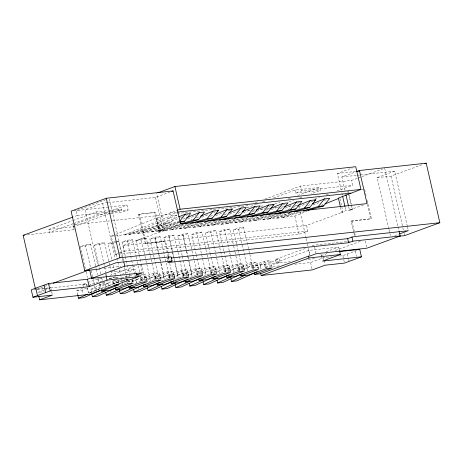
<?xml version="1.0" encoding="UTF-8"?>
<svg xmlns="http://www.w3.org/2000/svg" width="463" height="463" viewBox="0 0 463 463"><rect width="100%" height="100%" fill="white"/><g stroke="black" fill="none" stroke-linecap="round" stroke-linejoin="round"><path stroke-width="0.35" stroke-dasharray="2.31 1.74" d="M123.98 235.013L165.372 223.276L171.426 215.671L176.71 215.092L170.656 222.697L129.27 234.434L123.98 235.013L171.426 215.671M77.738 294.867L76.806 290.81L82.657 288.16M76.806 290.81L82.09 290.226L87.941 287.581M91.489 292.662L90.719 289.282L103.064 283.692L108.348 283.113L107.838 280.74M90.719 289.282L96.003 288.704L108.348 283.113M89.417 293.31L98.393 289.242L103.677 288.663M104.626 287.755L116.971 282.164L122.255 281.585L113.175 241.779L116.473 241.42M120.484 285.347L130.879 280.642L136.168 280.063L135.815 278.385M130.971 282.418L136.168 280.063M135.046 283.53L144.792 279.114L150.076 278.535L140.989 238.729L146.279 238.15L150.087 254.789M144.23 281.186L150.076 278.535M148.305 282.297L158.699 277.592L163.983 277.013L159.492 257.393M158.138 279.658L163.983 277.013M161.564 281.07L172.606 276.064L177.896 275.485L174.684 261.473M172.699 277.841L177.896 275.485M175.471 279.542L186.52 274.542L191.804 273.963L188.597 259.946M185.958 276.608L191.804 273.963M190.033 277.725L200.427 273.014L205.711 272.435L196.63 232.629L201.914 232.05L205.722 248.689M200.514 274.791L205.711 272.435M203.292 276.492L214.34 271.492L219.624 270.913L210.538 231.106L215.822 230.528L219.636 247.161M213.125 273.853L219.624 270.913M217.199 274.97L228.247 269.964L233.531 269.385L224.445 229.579L229.735 229L234.816 251.183M227.686 272.036L233.531 269.385M233.063 272.562L242.155 268.442L247.445 267.863L238.358 228.056L243.642 227.478L252.925 267.874A3.843 2.639 83.7 0 1 253.041 268.598M242.242 270.213L247.445 267.863M339.952 198.673L343.019 212.071L306.57 225.458L307.849 231.037L299.052 234.266L115.449 254.401L111.27 236.171L115.293 234.556M115.964 234.284L156.187 218.096L157.576 217.946L176.756 210.462M129.27 234.434L176.71 215.092M129.218 234.203L137.841 233.259L177.977 217.106M179.737 222.541L143.177 232.906L179.916 217.876M180.587 217.604L182.59 216.8M185.935 215.451L187.943 214.641M143.125 232.681L151.748 231.731L178.504 220.967M183.192 219.08L185.866 218.004M179.852 224.925L157.084 231.384L179.112 222.269M187.804 218.773L195.832 215.544M157.032 231.153L165.661 230.209L179.708 224.555M191.08 219.977L192.417 219.439M196.428 217.824L199.773 216.481M193.76 223.403L170.997 229.856L182.318 225.053M201.718 217.245L209.073 214.282M213.756 212.401L215.092 211.863M170.945 229.631L179.569 228.681L190.941 224.109M210.341 216.302L213.686 214.954M206.29 222.269L184.905 228.334L196.225 223.531M215.625 215.723L223.652 212.488M227.663 210.873L229.671 210.069M184.853 228.103L193.476 227.159L205.52 222.315M224.248 214.774L228.265 213.159M220.892 220.544L198.812 226.806L210.804 221.731M229.532 214.195L237.56 210.966M241.576 209.351L242.913 208.813M198.76 226.581L207.389 225.631L218.756 221.059M232.808 215.405L234.145 214.867M238.156 213.252L242.172 211.637M235.488 218.825L212.725 225.278L224.046 220.475M243.445 212.673L250.801 209.71M255.483 207.823L256.82 207.285M212.673 225.053L221.297 224.109L233.335 219.265M252.069 211.724L255.414 210.381M248.018 217.691L226.633 223.756L238.624 218.681M256.681 211.417L265.38 207.916M269.391 206.301L271.399 205.491M226.581 223.531L235.204 222.581L247.248 217.737M265.976 210.202L269.993 208.587M262.619 215.972L240.546 222.228L252.532 217.159M271.26 209.623L279.287 206.388M282.633 205.045L284.641 204.235M240.494 222.003L249.117 221.059L260.49 216.481M279.884 208.674L283.229 207.331M277.904 214.056L254.453 220.706L265.774 215.903M285.173 208.095L292.529 205.132M297.211 203.251L299.22 202.441M254.401 220.481L263.025 219.531L275.063 214.687M287.778 209.571L289.78 208.767M293.125 207.418L297.142 205.804M290.434 212.922L268.361 219.178L279.015 214.647M298.409 206.839L306.437 203.61M311.124 201.723L313.127 200.919M268.308 218.953L276.932 218.009L289.641 212.893M307.704 205.624L311.049 204.281M305.036 211.197L282.274 217.656L294.931 212.314M312.988 205.045L320.35 202.082M324.36 200.467L326.369 199.663M282.222 217.431L294.879 216.042L306.946 211.186M321.021 205.52L323.701 204.438M339.356 256.027L342.828 255.645L356.539 250.57M105.882 199.709L76.088 210.653L77.194 215.486L73.82 216.73M107.613 202.649L102.612 203.193L85.018 209.658L98.011 266.375M72.975 223.745L49.425 232.391L48.748 229.416L72.292 220.77M72.963 220.521L96.507 211.875L107.995 210.613M73.646 223.496L97.189 214.849L110.113 213.431M73.629 224.671L126.995 205.068L128.106 209.907L122.22 212.066L110.831 213.356M48.748 229.416L73.629 226.685L108.718 213.802M109.395 213.553L121.543 209.091L122.22 212.066M108.33 202.568L155.47 197.4L169.684 192.18M168.167 252.844L165.523 241.292L145.295 243.706L138.564 214.317L155.452 212.274L159.718 230.875L158.959 231.153L154.7 212.552L155.452 212.274M85.302 268.401L80.325 246.675L85.354 244.829L90.638 244.25L95.563 265.739M90.638 244.25L85.614 246.096L80.325 246.675M100.812 273.882L94.238 245.153L99.261 243.306L104.551 242.728L108.996 262.139M104.551 242.728L99.522 244.574L94.238 245.153M111.676 259.043L108.145 243.625L113.175 241.779M116.572 241.894L113.429 243.046L108.145 243.625M117.203 241.663L118.459 241.2L122.267 257.839M125.265 256.114L122.053 242.103L127.082 240.256L132.366 239.678L136.18 256.311M132.366 239.678L127.342 241.524L122.053 242.103M159.718 230.875L163.051 230.505L179.297 224.543M139.172 254.592L135.966 240.575L140.989 238.729M115.449 254.401L124.246 251.166L122.967 245.587L159.417 232.2L165.083 230.481L156.563 193.279M146.279 238.15L141.25 239.996L135.966 240.575M154.046 257.272L149.873 239.053L154.902 237.206L160.186 236.628L166.061 262.278M149.873 239.053L155.157 238.474L160.186 236.628M247.89 205.393L246.542 205.885L179.112 213.281M255.321 202.661L258.701 201.422M264.778 199.188L300.585 186.039L351.492 180.454L357.586 178.214M145.295 243.706L165.523 241.292M341.208 190.148L337.382 173.451L352.459 167.919M169.076 260.652L163.78 237.525L168.81 235.679L174.094 235.1L177.908 251.739M256.635 204.195L247.219 207.655L249.349 207.418M262.689 201.972L266.051 200.734M273.454 198.019L294.977 190.114L319.864 187.382L320.541 190.362L311.124 193.818M163.78 237.525L169.07 236.946L174.094 235.1M182.185 255.622L177.694 236.003L182.717 234.156L188.007 233.578L191.815 250.211M247.902 210.63L251.953 210.248M294.977 190.114L295.66 193.088L301.691 190.872L352.603 185.293L351.492 180.454M344.923 190.345L341.856 176.964L355.393 171.993M177.694 236.003L182.978 235.424L188.007 233.578M36.942 289.155L47.747 285.185M48.424 284.936L50.45 284.189M196.098 254.094L191.601 234.475L196.63 232.629M274.791 203.94L280.173 201.961M288.246 198.997L290.938 198.008M297.663 195.536L319.864 187.382M201.914 232.05L196.885 233.896L191.601 234.475M43.985 290.151L37.914 292.379L44.309 291.678M44.662 289.902L50.733 287.673L51.509 291.053M288.924 201.972L293.635 200.242M299.688 198.019L303.051 196.787M208.72 246.964L205.508 232.953L210.538 231.106M358.264 177.966L382.646 169.012M215.822 230.528L210.798 232.374L205.508 232.953M223.913 251.044L219.421 231.425L224.445 229.579M229.735 229L224.705 230.846L219.421 231.425M83.415 287.39L82.732 284.415L87.322 282.731M87.976 282.488L97.815 278.876L101.831 278.437L103.834 277.702M314.771 199.188L319.499 197.446M326.253 194.969L328.956 193.974M337.064 190.999L352.603 185.293M236.541 243.914L233.329 229.903L238.358 228.056M50.646 287.998L86.749 283.975L87.501 287.268M109.841 275.497L136.539 265.687M388.822 228.745L377.119 177.63L394.713 171.165L407.382 226.488M243.642 227.478L238.613 229.324L233.329 229.903M88.659 285.463L98.497 281.851L101.843 281.487M109.013 278.905L111.722 277.91L117.561 277.273L119.113 284.033M109.181 278.963L115.183 276.758M121.856 274.31L135.19 269.408L135.989 272.898M167.635 261.873L166.859 258.458L168.075 258.013M377.119 177.63L391.027 176.108L422.835 164.423M102.832 282.609L106.733 281.249M114.859 278.269L117.561 277.273M108.811 286.232L108.035 282.852L115.478 280.115M121.572 277.881L125.629 276.388L131.475 275.745L127.412 277.239M121.323 279.473L113.597 282.239L114.344 284.236M86.5 284.068L88.456 292.622L87.652 287.922M126.578 279.021L90.256 292.361L90.54 293.6M134.652 276.052L137.343 275.068M122.718 284.704L121.943 281.325L128.714 278.842M139.294 276.457L145.382 274.223L147.084 281.66M136.626 283.182L135.856 279.802L153.45 273.338L159.289 272.695L160.997 280.138M147.078 280.943A3.843 2.639 83.7 0 0 146.939 279.496L146.447 277.343L141.418 279.189L159.289 272.695M150.382 280.977L149.763 278.275L167.357 271.81L173.203 271.173L174.904 278.61M160.985 279.415A3.843 2.639 83.7 0 0 160.846 277.974L160.354 275.821L155.07 276.399L149.763 278.275M150.244 255.483L155.325 277.667L160.354 275.821M155.325 277.667L173.203 271.173M164.29 279.455L163.671 276.752L181.27 270.288L187.11 269.645L188.817 277.088M163.671 276.752L168.978 274.872L174.262 274.293L174.759 276.446A3.843 2.639 83.7 0 1 174.892 277.893M340.502 207.285L341.63 212.222L345.902 210.653L352.777 209.704L351.672 204.883M166.217 262.967L169.238 276.139L174.262 274.293M169.238 276.139L187.11 269.645M348.633 206.55L349.438 210.069L363.652 204.849M178.353 278.604L177.584 275.225L195.178 268.76L201.017 268.123L202.725 275.56M177.584 275.225L182.885 273.349L188.175 272.771L188.667 274.924A3.843 2.639 83.7 0 1 188.806 276.365M178.064 252.433L183.145 274.617L188.175 272.771M183.145 274.617L201.017 268.123M192.11 276.405L191.491 273.697L209.085 267.238L214.93 266.595L216.632 274.038M214.93 266.595L197.053 273.089L197.799 275.086M206.018 274.877L205.398 272.175L222.998 265.71L228.838 265.073L230.545 272.51M228.838 265.073L210.966 271.567L211.707 273.564M353.801 232.686L351.157 221.135L371.384 218.721L366.899 199.131M220.087 274.032L219.312 270.647L236.906 264.188L242.751 263.545L244.452 270.988M230.533 271.793A3.843 2.639 83.7 0 0 230.395 270.346L229.903 268.193L224.873 270.039L242.751 263.545M233.838 271.827L233.219 269.125L250.813 262.66L256.658 262.023L258.36 269.46M351.157 221.135L371.384 218.721M244.441 270.265A3.843 2.639 83.7 0 0 244.302 268.824L243.81 266.665L238.781 268.517L256.658 262.023M247.902 270.982L247.126 267.597L264.726 261.138L270.566 260.495L272.273 267.938M258.348 268.743A3.843 2.639 83.7 0 0 258.215 267.296L257.717 265.143L252.694 266.989L270.566 260.495M260.993 268.986L260.084 265.033L264.356 264.5L279.438 258.962L280.121 261.936L265.039 267.475L264.356 264.5M280.121 261.936L276.104 262.376L275.421 259.402L305.458 248.371M312.131 245.917L314.134 245.182L347.117 241.57M276.104 262.376L308.78 250.373L338.673 247.097L339.292 249.806M326.114 251.71L338.673 247.097M314.371 258.209L310.997 259.454L305.979 260.003M321.131 255.732L327.208 253.498M335.316 250.518L360.312 241.339M294.896 264.205L310.54 262.486L323.359 257.781L331.705 256.867M394.812 235.661L398.869 234.168M137.841 233.259L179.279 221.748M151.748 231.731L179.395 224.138M165.661 230.209L188.476 223.982M179.569 228.681L203.072 222.257M193.476 227.159L215.602 221.129M207.389 225.631L230.204 219.404M221.297 224.109L242.734 218.27M235.204 222.581L258.024 216.354M249.117 221.059L272.62 214.635M263.025 219.531L285.15 213.501M276.932 218.009L299.752 211.782M108.712 210.538L121.543 209.091M337.382 173.451L355.295 171.489M341.856 176.964L356.857 175.321M357.569 175.24L359.716 175.002M360.428 174.927L394.713 171.165M73.889 210.879L126.995 205.068M77.194 215.486L110.177 211.869M110.894 211.794L128.106 209.907M295.66 193.088L320.541 190.362M138.564 214.317L154.7 212.552M361.794 189.842L363.195 189.691M170.054 212.922L176.513 212.216M75.104 224.682L111.687 220.672M112.405 220.596L178.394 213.356M260.727 206.174L264.28 205.786M27.45 234.868L74.311 229.665L73.629 226.685M252.665 210.173L255.721 209.774M260.698 209.23L264.251 208.836M267.093 208.524L269.941 208.211M273.459 207.893L278.483 207.343M281.348 207.03L283.501 206.793M288.518 206.243L292.101 205.85M294.972 205.531L298.554 205.138M165.372 223.276L170.656 222.697M111.27 236.171L123.928 234.782M349.438 210.069L352.777 209.704M137.893 233.485L143.177 232.906M151.8 231.963L157.084 231.384M158.959 231.153L165.083 230.481M165.713 230.435L170.997 229.856M179.621 228.913L184.905 228.334M193.528 227.385L198.812 226.806M207.441 225.863L212.725 225.278M221.349 224.335L226.633 223.756M235.256 222.813L240.546 222.228M249.169 221.285L254.453 220.706M263.077 219.763L268.361 219.178M276.984 218.235L282.274 217.656M341.63 212.222L343.019 212.071M117.139 241.345L118.459 241.2M122.967 245.587L306.57 225.458M124.246 251.166L307.849 231.037M166.859 258.458L169.724 258.146M103.972 268.227L121.184 266.341M347.835 241.489L350.699 241.177M110.993 272.065L135.19 269.408M275.421 259.402L279.438 258.962M140.839 274.721L145.382 274.223M34.042 289.502L45.171 288.281M45.866 288.206L50.733 287.673M113.342 280.972L118.626 280.393L119.118 282.552L113.834 283.13L113.279 280.856M128.569 279.305L121.943 281.325M146.447 277.343L141.157 277.922L135.856 279.802M196.798 271.822L202.082 271.243L202.574 273.396A3.843 2.639 83.7 0 1 202.713 274.843M210.706 270.299L215.989 269.721L216.487 271.874A3.843 2.639 83.7 0 1 216.62 273.315M224.613 268.772L229.903 268.193M243.81 266.665L238.526 267.249L233.219 269.125M257.717 265.143L252.433 265.721L247.126 267.597M82.732 284.415L86.749 283.975M37.023 289.491L49.929 288.079M260.084 265.033L290.203 261.734M99.69 283.767L101.362 289.821M191.491 273.697L188.91 261.19M89.151 285.214L91.136 285M98.393 289.242A3.843 2.639 83.7 0 0 99.927 284.652L105.211 284.074L104.719 281.921M127.742 281.602L133.031 281.024A3.843 2.639 83.7 0 1 133.165 282.471M140.463 275.028L141.655 280.08L146.939 279.496M155.07 276.399L155.562 278.552L160.846 277.974M168.978 274.872L169.47 277.03L174.759 276.446M182.885 273.349L183.383 275.502L188.667 274.924M194.2 260.611L197.29 273.98L202.574 273.396M208.107 259.089L211.197 272.452L216.487 271.874M222.014 257.561L225.111 270.93L230.395 270.346M235.927 256.039L239.018 269.402L244.302 268.824M252.925 267.874L258.215 267.296M265.039 267.475L279.258 265.918M88.456 292.622L94.487 291.962M407.544 227.188L408.343 230.69M391.027 176.108L403.377 230.024M404.176 233.526L404.656 235.626M384.678 168.266L397.943 226.199M398.105 226.899L398.903 230.389M388.984 229.445L390.587 236.448M364.653 189.338L366.094 195.635M367.263 204.305L370.631 218.999M365.342 240.916L366.702 246.843M348.517 191.103L348.836 192.481M349.467 195.236L351.515 204.195M347.765 191.381L348.078 192.758M348.24 193.447L352.025 209.982M351.909 220.857L354.554 232.409M354.71 233.086L355.335 235.806M353.958 233.364L354.733 236.761M355.243 251.044L356.487 256.456M341.844 192.932L342.643 196.41M345.126 207.262L345.902 210.653M347.354 253.984L348.442 258.719M348.593 259.396L349.061 261.421M342.828 255.645L344.536 263.082M323.359 257.781L323.822 259.807M323.978 260.484L324.904 264.541M320.981 254.332L321.287 255.68M321.444 256.357L322.219 259.743M300.585 186.039L301.691 190.872M314.585 247.161L315.94 253.082M298.878 206.533L299.353 208.622M300.151 212.106L306.055 237.866M306.211 238.561L307.328 243.44M307.49 244.134L308.283 247.612M308.445 248.313L310.036 255.275M308.78 250.373L309.897 255.258M310.54 262.486L312.241 269.929M294.879 216.042L299.052 234.266M264.726 261.138L266.428 268.575M260.339 264.94L261.242 268.893M252.972 266.96L253.435 268.986M250.813 262.66L252.52 270.103M236.697 244.614L237.826 249.522M237.982 250.223L238.786 253.724M238.949 254.424L242.155 268.442M239.064 268.482L239.684 271.191M234.972 251.878L235.765 255.344M236.906 264.188L238.613 271.625M224.075 251.745L228.247 269.964M225.151 270.01L225.614 272.036M219.792 247.855L221.858 256.867M222.998 265.71L224.7 273.153M208.882 247.664L210.005 252.572M210.167 253.273L210.966 256.774M211.128 257.474L214.34 271.492M205.885 249.383L206.996 254.233M207.152 254.928L207.951 258.395M209.085 267.238L210.792 274.675M196.254 254.795L200.427 273.014M191.977 250.905L193.088 255.761M193.245 256.45L194.038 259.917M195.178 268.76L196.879 276.203M182.717 234.156L186.531 250.796M186.687 251.484L187.799 256.34M187.961 257.034L188.754 260.495M182.978 235.424L187.469 255.044M187.631 255.744L188.435 259.245M182.347 256.323L183.151 259.824M183.307 260.524L186.52 274.542M183.423 274.582L183.886 276.614M181.27 270.288L182.972 277.725M168.81 235.679L172.618 252.318M172.78 253.012L177.861 275.196M169.07 236.946L172.277 250.963M172.439 251.664L174.522 260.773M155.47 197.4L163.051 230.505M168.324 253.521L169.105 256.919M169.718 263.453L172.606 276.064M157.576 217.946L160.806 232.05M156.187 218.096L159.417 232.2M169.516 276.11L169.979 278.136M167.357 271.81L169.064 279.253M154.902 237.206L158.711 253.846M158.873 254.534L160.777 262.857M160.933 263.545L163.948 276.718M155.157 238.474L158.369 252.485M158.531 253.186L159.33 256.693M154.208 257.972L158.699 277.592M155.603 277.632L156.072 279.664M153.45 273.338L155.151 280.775M139.322 214.045L146.053 243.428M139.334 255.292L141.099 263.001M141.261 263.702L144.792 279.114M140.694 264.877L142.349 272.117M141.695 279.16L142.158 281.186M136.336 257.006L136.811 259.089M137.447 261.861L139.832 272.256M139.542 274.86L141.244 282.303M138.663 288.189L138.969 289.537M127.082 240.256L131.515 259.743M131.671 260.443L135.653 277.69M118.759 209.432L119.442 212.407M132.534 278.871L133.031 281.024M132.401 279.802L133.176 283.188M125.427 256.815L126.225 260.322M126.387 261.022L129.113 272.933M129.275 273.633L129.918 276.434M109.43 199.165L123.656 261.282M122.429 258.533L123.06 261.306M124.489 267.545L127.62 281.064M125.629 276.388L126.098 278.413M126.249 279.091L127.337 283.825M102.612 203.193L115.125 257.81M113.122 265.351L113.921 268.853M114.083 269.553L116.971 282.164M109.152 262.828L109.789 265.6M109.945 266.294L111.849 274.617M111.722 277.91L113.423 285.353M96.507 211.875L97.189 214.849M110.842 291.239L111.149 292.587M99.261 243.306L106.102 273.303M106.258 274.003L106.745 276.104M105.61 274.038L106.079 276.07M101.779 278.084L102.74 282.291M95.719 266.433L96.194 268.517M96.356 269.206L97.624 274.756M98.416 278.217L99.215 281.683M99.678 283.576L99.927 284.652M97.815 278.876L98.497 281.851M96.003 288.704L97.085 293.438M85.354 244.829L90.592 267.707M91.228 270.623L92.675 276.932M92.814 277.412L94.278 283.935M94.435 285.729L95.673 291.14M86.101 271.903L87.385 277.511M72.951 224.92L74.057 229.758M82.09 290.226L83.022 294.289M51.665 291.731L52.435 295.11M239.018 269.402A3.843 2.639 83.7 0 1 239.157 270.849M225.111 270.93A3.843 2.639 83.7 0 1 225.226 271.648M211.197 272.452A3.843 2.639 83.7 0 1 211.336 273.899M197.29 273.98A3.843 2.639 83.7 0 1 197.406 274.698M183.383 275.502A3.843 2.639 83.7 0 1 183.498 276.22M169.47 277.03A3.843 2.639 83.7 0 1 169.608 278.471M155.562 278.552A3.843 2.639 83.7 0 1 155.678 279.27M141.655 280.08A3.843 2.639 83.7 0 1 141.771 280.798M127.857 282.32A3.843 2.639 83.7 0 1 127.881 283.049M113.834 283.13A3.843 2.639 83.7 0 1 113.95 283.848M105.211 284.074A3.843 2.639 83.7 0 1 104.129 288.385"/><path stroke-width="0.69" d="M179.713 221.204L185.333 214.143L190.617 213.565L184.563 221.169L179.737 222.541M180.084 223.942L193.187 220.226L199.246 212.621L204.53 212.042L198.477 219.647L181.918 224.341M190.542 223.392L207.1 218.698L213.154 211.093L218.438 210.515L212.384 218.119L197.209 222.425M205.832 221.476L221.007 217.176L227.061 209.571L232.345 208.992L226.291 216.591L210.428 221.094M219.051 220.151L234.92 215.648L240.974 208.043L246.258 207.465L240.204 215.069L223.646 219.763M234.342 218.229L248.828 214.126L254.881 206.521L260.165 205.942L254.112 213.541L238.937 217.847M247.56 216.904L262.735 212.598L268.789 204.993L274.079 204.414L268.025 212.019L252.156 216.516M260.779 215.573L276.648 211.076L282.702 203.471L287.986 202.892L281.932 210.491L266.069 214.994M274.692 214.045L290.556 209.548L296.609 201.943L301.893 201.364L295.84 208.969L279.287 213.663M289.288 212.326L304.463 208.026L310.517 200.421L315.807 199.842L309.753 207.441L294.572 211.747M303.201 210.804L318.376 206.498L324.43 198.893L329.714 198.314L323.66 205.919L307.797 210.416M77.738 294.867L78.513 298.247L87.49 294.179M99.829 290.405L83.797 297.668L78.513 298.247M91.801 294.017L92.421 296.725L105.888 290.625M116.948 287.43L97.705 296.141L92.421 296.725M105.709 292.494L106.328 295.197L119.801 289.097M130.855 285.902L111.618 294.618L106.328 295.197M119.466 290.289L120.241 293.669L134.351 287.28M145.405 284.091L125.525 293.091L120.241 293.669M133.529 289.444L134.148 292.147L147.616 286.047M147.437 287.917L148.056 290.619L162.808 283.941M172.583 281.33L153.346 290.041L148.056 290.619M161.35 286.389L161.969 289.097L176.079 282.708M186.496 279.802L167.253 288.518L161.969 289.097M175.101 284.189L175.876 287.569L189.986 281.18M201.046 277.985L181.16 286.991L175.876 287.569M189.164 283.339L189.789 286.047L203.257 279.947M214.311 276.752L195.073 285.468L189.789 286.047M203.078 281.817L203.697 284.519L217.807 278.13M216.985 280.289L217.604 282.997L231.714 276.608M242.774 273.413L222.888 282.418L217.604 282.997M230.898 278.767L231.517 281.469L244.985 275.369M178.643 216.84L185.333 214.143M186.531 217.737L199.246 212.621M200.444 216.209L213.154 211.093M217.101 211.053L218.438 210.515M215.023 214.415L227.061 209.571M231.008 209.531L232.345 208.992M228.93 212.893L240.974 208.043M242.172 211.637L254.881 206.521M256.08 210.109L268.789 204.993M272.736 204.953L274.079 204.414M270.658 208.315L282.702 203.471M284.571 206.793L296.609 201.943M297.807 205.537L310.517 200.421M314.464 200.381L315.807 199.842M312.386 203.743L324.43 198.893M157.871 192.799L174.91 186.537L355.734 166.715L360.932 189.408L338.401 198.118L340.34 206.579M310.968 209.565L313.648 208.489M325.043 203.899L338.453 198.505M399.094 236.234L404.656 235.626L439.85 222.697L426.22 163.179L359.45 170.5L367.037 203.61L180.651 224.046L173.069 190.935L106.299 198.257L71.111 211.18L84.741 270.705L98.648 269.177L116.248 262.712L169.105 256.919L168.347 257.196L171.131 256.89L172.068 260.982L167.791 262.55L348.616 242.728L352.887 241.154L400.182 235.974L399.065 231.083M35.431 288.953L23.15 235.337L73.142 216.979M171.715 191.433L173.069 190.935M177.427 210.214L180.107 209.23L360.932 189.408M92.079 277.54L87.455 279.241L48.511 283.512L31.258 289.809L32.966 297.246L52.435 295.11L39.615 299.821L38.84 296.436M84.741 270.705L119.934 257.775L439.85 222.697M356.747 171.495L359.45 170.5M53.152 283.2L88.96 270.045M32.966 297.246L50.212 290.949L89.156 286.684L107.005 280.127L138.443 276.677L138.015 274.819L136.469 274.987L136.151 273.592M89.637 269.802L91.593 278.356L124.773 266.167L172.068 260.982M424.866 163.676L426.22 163.179M136.469 274.987L142.5 272.771L91.593 278.356M138.443 276.677L90.679 294.219L39.615 299.821M101.362 289.821L101.669 291.175L119.269 284.71L114.072 285.283M115.113 287.621L115.582 289.647L133.176 283.188L127.337 283.825L109.737 290.289L101.669 291.175M129.027 286.093L129.49 288.125L147.084 281.66L141.244 282.303L123.65 288.767L115.582 289.647M143.09 285.249L143.397 286.597L160.997 280.138L155.151 280.775L137.557 287.239L129.49 288.125M156.998 283.721L157.31 285.075L174.904 278.61L169.064 279.253L151.465 285.717L143.397 286.597M170.754 281.521L171.217 283.547L188.817 277.088L182.972 277.725L165.378 284.189L157.31 285.075M184.818 280.671L185.131 282.025L202.725 275.56L196.879 276.203L179.285 282.667L171.217 283.547M198.725 279.148L199.038 280.497L216.632 274.038L210.792 274.675L193.193 281.139L185.131 282.025M212.482 276.943L212.945 278.975L230.545 272.51L224.7 273.153L207.106 279.611L199.038 280.497M226.39 275.421L226.858 277.447L244.452 270.988L238.613 271.625L221.013 278.089L212.945 278.975M240.453 274.571L240.766 275.925L258.36 269.46L252.52 270.103L234.926 276.561L226.858 277.447M171.16 257.989L347.678 238.636L351.955 237.062L355.491 236.483L408.343 230.69L399.546 233.919M254.366 273.048L254.673 274.397L272.273 267.938L266.428 268.575L248.834 275.039L240.766 275.925M400.182 235.974L367.003 248.156L316.09 253.741L310.06 255.958L308.514 256.126L260.75 273.668L261.178 275.526L312.241 269.929L325.061 265.218L344.536 263.082L361.476 256.826L359.768 249.383L339.234 251.635M261.178 275.526L308.937 257.984L340.374 254.54L339.443 250.483M340.374 254.54L322.526 261.091L361.476 256.826M358.478 249.858L359.768 249.383M356.012 171.408L359.595 171.015M177.231 212.135L350.879 193.1M23.15 235.337L24.585 235.181M179.939 221.679L184.563 221.169M193.187 220.226L198.477 219.647M207.1 218.698L212.384 218.119M221.007 217.176L226.291 216.591M234.92 215.648L240.204 215.069M248.828 214.126L254.112 213.541M262.735 212.598L268.025 212.019M276.648 211.076L281.932 210.491M290.556 209.548L295.84 208.969M304.463 208.026L309.753 207.441M318.376 206.498L323.66 205.919M254.673 274.397L260.704 273.737M134.148 292.147L139.432 291.568L159.318 282.563A3.843 2.639 83.7 0 0 159.764 282.285M203.697 284.519L208.981 283.941L228.861 274.935A3.843 2.639 83.7 0 0 229.312 274.663M231.517 281.469L236.801 280.891L256.681 271.885A3.843 2.639 83.7 0 0 257.127 271.613M345.89 194.576L348.471 205.844M342.643 196.41L344.97 206.585M351.955 237.062L352.887 241.154M347.678 238.636L348.616 242.728M308.514 256.126L308.937 257.984M174.91 186.537L180.107 209.23M123.818 261.983L124.773 266.167M106.299 198.257L119.934 257.775M106.23 276.747L107.005 280.127M87.455 279.241L89.156 286.684M48.511 283.512L50.212 290.949M43.985 285.173L45.687 292.616M35.784 288.142L37.486 295.585M215.399 276.185A3.843 2.639 83.7 0 1 214.954 276.463M187.978 278.836A3.843 2.639 83.7 0 1 187.584 279.235M173.671 280.763A3.843 2.639 83.7 0 1 173.226 281.035M131.943 285.335A3.843 2.639 83.7 0 1 131.498 285.613"/></g></svg>
